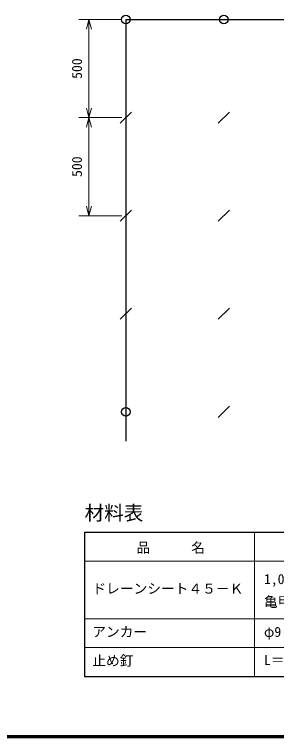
# Model space of a CAD drawing. Units: millimetres, scale not verified. Extents: x 200 to 8200, y 200 to 5824.
# Drawn here: x 4268 to 5606, y 200 to 3881 of the extents above; entities that cross this region are included whole.
import ezdxf
from ezdxf.enums import TextEntityAlignment as Align

# ---------------------------------------------------------------- set-up
doc = ezdxf.new("R2010")
doc.units = ezdxf.units.MM
doc.header["$LTSCALE"] = 20
doc.layers.add('C-MTR', color=5, linetype='Continuous')
doc.layers.add('C-MTR-TXT', color=5, linetype='Continuous')
for name, color, linetype, lineweight in [('C-MTR-FRAM', 5, 'Continuous', 25), ('C-MTR-LINE', 5, 'Continuous', 13), ('C-STR', 1, 'Continuous', 25), ('C-STR-DIM', 1, 'Continuous', 13), ('C-TTL', 2, 'Continuous', 70)]:
    doc.layers.add(name, color=color, linetype=linetype, lineweight=lineweight)
doc.styles.add('ＭＳ ゴシック', font='')
doc.styles.get('ＭＳ ゴシック').set_extended_font_data('MS Gothic')

msp = doc.modelspace()

# ---------------------------------------------------------------- linework, layer by layer
at = {"layer": 'C-MTR-FRAM'}
for p, q in [((4625.93, 1241.38), (7903.82, 1241.38)), ((4625.93, 1241.38), (4625.93, 506.38)), ((4625.93, 506.38), (7903.82, 506.38))]:
    msp.add_line(p, q, dxfattribs=at)
at = {"layer": 'C-MTR-LINE'}
for p, q in [((5493.43, 1241.38), (5493.43, 506.38)), ((4625.93, 1094.38), (7903.82, 1094.38)), ((4625.93, 800.38), (7903.82, 800.38)), ((4625.93, 653.38), (7903.82, 653.38))]:
    msp.add_line(p, q, dxfattribs=at)
at = {"layer": 'C-STR', "color": 7}
for p, q in [((4836.33, 3855.35), (5836.33, 3855.35)), ((4836.33, 3855.35), (4836.33, 1706.01)), ((4808.04, 3327.06), (4864.61, 3383.63)), ((5308.04, 3327.06), (5364.61, 3383.63)), ((4808.04, 2827.06), (4864.61, 2883.63)), ((5308.04, 2827.06), (5364.61, 2883.63)), ((4808.04, 2327.06), (4864.61, 2383.63)), ((5308.04, 2327.06), (5364.61, 2383.63)), ((5308.04, 1827.06), (5364.61, 1883.63))]:
    msp.add_line(p, q, dxfattribs=at)
for centre in [(4836.33, 3855.35), (5336.33, 3855.35), (4836.33, 1855.35)]:
    msp.add_circle(centre, 22, dxfattribs=at)
at = {"layer": 'C-STR-DIM'}
for p, q in [((4816.33, 3855.35), (4596.33, 3855.35)), ((4647.85, 3855.35), (4634.91, 3807.05)), ((4647.85, 3855.35), (4660.79, 3807.05)), ((4647.85, 3355.35), (4647.85, 3855.35)), ((4656.33, 3855.35), (4687.85, 3855.35)), ((4647.85, 3355.35), (4634.91, 3403.64)), ((4647.85, 3355.35), (4660.79, 3403.64)), ((4816.33, 3355.35), (4596.33, 3355.35)), ((4647.85, 3355.35), (4634.91, 3307.05)), ((4647.85, 2855.35), (4647.85, 3355.35)), ((4647.85, 3355.35), (4660.79, 3307.05)), ((4647.85, 2855.35), (4634.91, 2903.64)), ((4647.85, 2855.35), (4660.79, 2903.64)), ((4816.33, 2855.35), (4596.33, 2855.35))]:
    msp.add_line(p, q, dxfattribs=at)
at = {"layer": 'C-TTL'}
msp.add_lwpolyline([(200, 200), (8200, 200), (8200, 5740), (200, 5740)], close=True, dxfattribs=at)

# ---------------------------------------------------------------- texts
at = {"layer": 'C-MTR', "style": 'ＭＳ ゴシック'}
msp.add_text('材料表', height=73.31, dxfattribs=at).set_placement((4625.93, 1281.38), align=Align.BOTTOM_LEFT)
at = {"layer": 'C-MTR-TXT', "style": 'ＭＳ ゴシック'}
for s, p in [('\u3000品\u3000\u3000\u3000名\u3000', (4820.26, 1162.99)), ('1,000×10,000', (5541.19, 1002.75))]:
    msp.add_text(s, height=51.32, dxfattribs=at).set_placement(p, align=Align.MIDDLE_LEFT)
for s, p in [('ドレーンシート４５－Ｋ', (4665.93, 913.22)), ('亀甲金網付', (5541.19, 845.88)), ('アンカー', (4665.13, 692.99)), ('φ9 L＝200', (5541.19, 692.58)), ('止め釘', (4665.13, 545.99)), ('L＝150（プラワッシャー併用）', (5541.19, 549.26))]:
    msp.add_text(s, height=51.32, dxfattribs=at).set_placement(p, align=Align.BOTTOM_LEFT)
at = {"layer": 'C-STR-DIM', "color": 7, "style": 'ＭＳ ゴシック'}
for p in [(4627.85, 3552.85), (4627.85, 3052.85)]:
    msp.add_text('500', height=51.32, rotation=90, dxfattribs=at).set_placement(p, align=Align.BOTTOM_LEFT)

doc.saveas('drawing.dxf')
